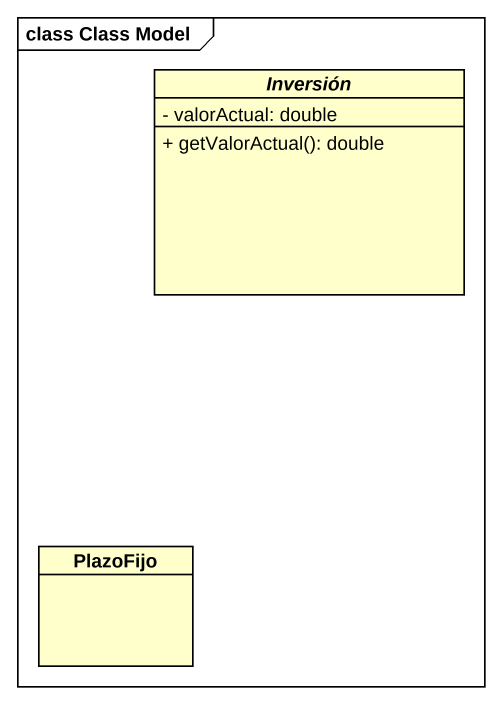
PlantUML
@startuml
mainframe class Class Model
hide circle
hide empty members
skinparam classAttributeIconSize 0
abstract class Inversión {
  - valorActual: double
  + getValorActual(): double
}
class PlazoFijo
@enduml
